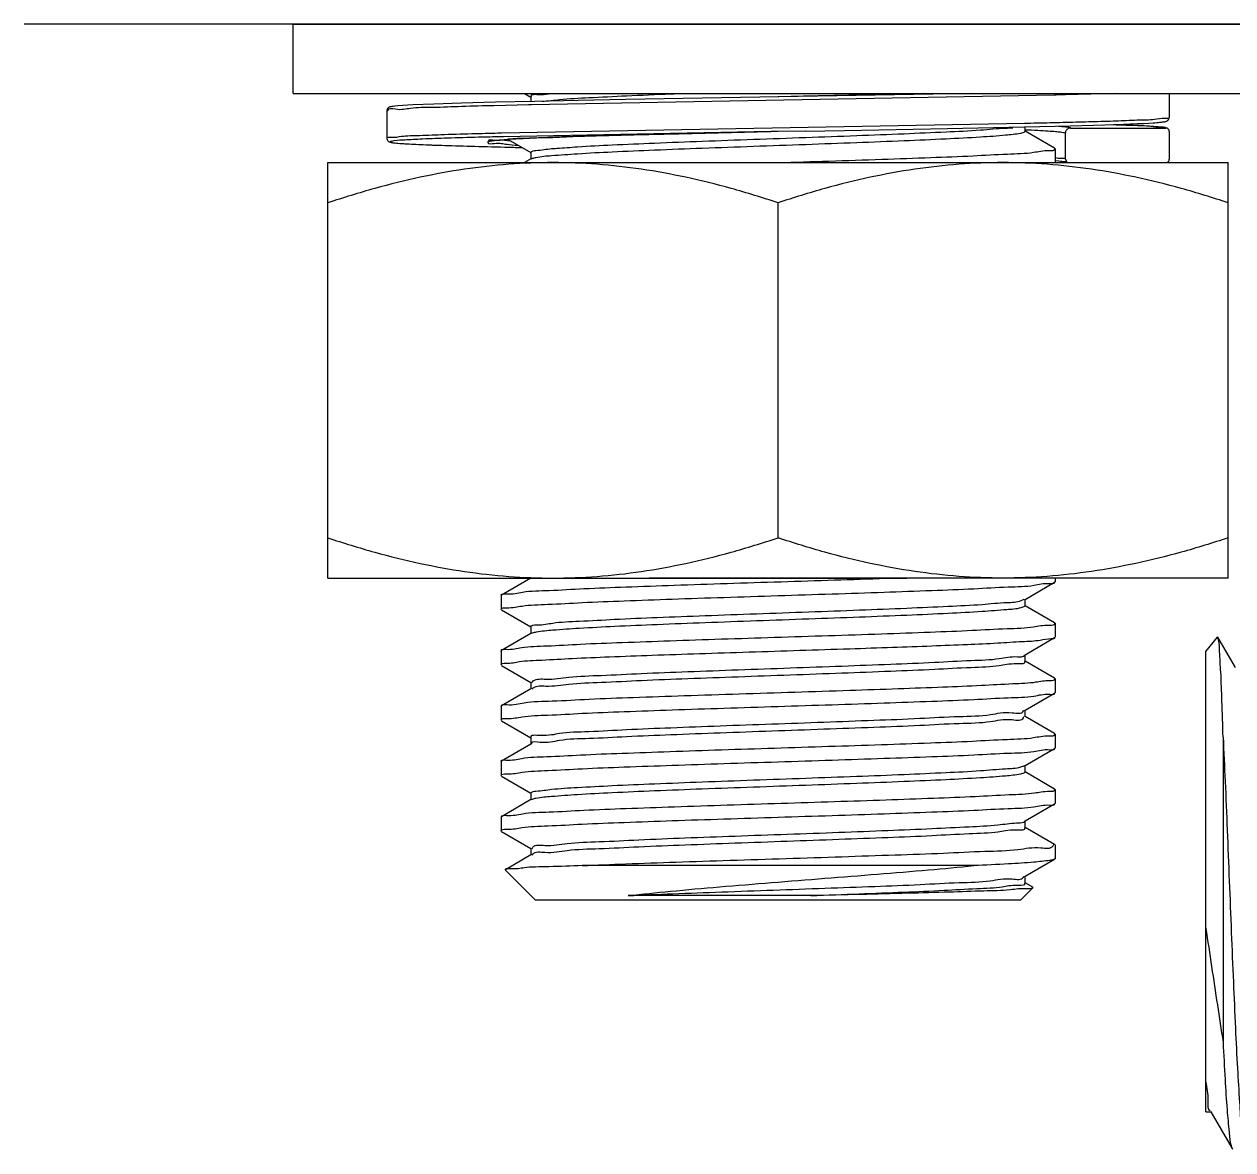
# Model space of a CAD drawing. Extents: x 1680110 to 2699828, y 269661 to 891349.
# Drawn here: x 2397226.9 to 2397357.2, y 713635.1 to 713756.5 of the extents above; entities that cross this region are included whole.
import ezdxf

# ---------------------------------------------------------------- set-up
doc = ezdxf.new("R2010")
doc.units = 0
doc.header["$LTSCALE"] = 1000
doc.header["$MEASUREMENT"] = 0
doc.layers.add('02___PRT_ALL_AXES', color=7, linetype='Continuous')

msp = doc.modelspace()

# ---------------------------------------------------------------- linework, layer by layer
at = {"color": 0, "linetype": 'Continuous'}
for p, q in [((2397869.032920389, 713756.4971736486), (2397226.899849813, 713756.4971736486)), ((2397280.848494762, 713749.03052496), (2397281.532027658, 713748.6351551658)), ((2397338.004973394, 713748.843657118), (2397281.599075064, 713747.7978276324)), ((2397329.071574791, 713749.0302577775), (2397308.259567306, 713748.6585802522)), ((2397323.948207164, 713749.0304501094), (2397310.913698271, 713748.7190976543)), ((2397319.086294395, 713748.9089529898), (2397311.868306619, 713748.74078925)), ((2397323.947302505, 713749.03052496), (2397319.086294395, 713748.9089529898)), ((2397338.049037412, 713748.8447279448), (2397338.004973394, 713748.843657118)), ((2397338.153735021, 713748.8472822129), (2397338.049037412, 713748.8447279448)), ((2397339.164790038, 713748.8725740626), (2397338.153735021, 713748.8472822129)), ((2397344.665185266, 713749.0324906323), (2397339.164790038, 713748.8725740626)), ((2397350.364751485, 713749.03052496), (2397350.364751485, 713746.4172522065)), ((2397281.28687298, 713747.7908168298), (2397277.583792075, 713747.7056217294)), ((2397281.547362066, 713747.7966728865), (2397281.28687298, 713747.7908168298)), ((2397281.544745415, 713748.657142204), (2397281.544745415, 713748.1643709117)), ((2397308.259567267, 713748.6585802813), (2397291.758952401, 713748.3694703025)), ((2397308.259557112, 713748.6590299641), (2397308.178186474, 713748.6571908903)), ((2397311.868306619, 713748.74078925), (2397308.259557112, 713748.6590319728)), ((2397310.913698271, 713748.7190976543), (2397308.259557112, 713748.6590299641)), ((2397265.991621385, 713747.1638085141), (2397265.991621385, 713744.1772576116)), ((2397334.757113414, 713745.7832881494), (2397278.350973838, 713744.7376079399)), ((2397311.118258911, 713744.9740443723), (2397308.178186435, 713744.9238681882)), ((2397311.118258911, 713744.9740443723), (2397315.364985647, 713745.0470297046)), ((2397315.364985647, 713745.0470297046), (2397326.435861656, 713745.246044073)), ((2397326.435861656, 713745.246044073), (2397339.718722706, 713745.5332029536)), ((2397334.809131132, 713745.784422565), (2397334.757113414, 713745.7832881494)), ((2397335.070159793, 713745.790135778), (2397334.809131132, 713745.784422565)), ((2397334.811627417, 713744.9238178693), (2397334.811627417, 713745.416208409)), ((2397337.999492762, 713743.1095165082), (2397334.824345211, 713744.9458050139)), ((2397339.718722706, 713745.5332029536), (2397342.200291695, 713745.6014340005)), ((2397339.724774576, 713745.2972006255), (2397349.991418566, 713745.2972006255)), ((2397342.200291695, 713745.6014340005), (2397344.687945405, 713745.6806667952)), ((2397344.687945405, 713745.6806667952), (2397346.132584677, 713745.734880602)), ((2397346.132584677, 713745.734880602), (2397346.921932194, 713745.7686335493)), ((2397346.921932194, 713745.7686335493), (2397347.589747685, 713745.8006019338)), ((2397347.589747685, 713745.8006019338), (2397348.150852816, 713745.8309523964)), ((2397348.150852816, 713745.8309523964), (2397348.618956327, 713745.859897794)), ((2397350.364751485, 713744.9238139095), (2397350.364589234, 713744.9318610113)), ((2397278.350973838, 713744.7376079399), (2397278.307002819, 713744.7365670148)), ((2397278.360366284, 713744.3581159678), (2397278.316407473, 713744.3570555139)), ((2397278.592214537, 713744.36367862), (2397278.360366284, 713744.3581159678)), ((2397279.001194957, 713744.0714774097), (2397278.399978497, 713743.9734141359)), ((2397307.406130556, 713744.9107021003), (2397278.592214537, 713744.36367862)), ((2397278.647473336, 713744.0478415054), (2397279.225460302, 713744.0845004024)), ((2397279.085902738, 713744.0835994335), (2397279.001194957, 713744.0714774097)), ((2397279.086884343, 713744.0759945393), (2397281.532027658, 713742.6618362267)), ((2397279.225460302, 713744.0845004024), (2397279.910142951, 713744.1227296065)), ((2397279.910142951, 713744.1227296065), (2397280.708898071, 713744.162499177)), ((2397280.708898071, 713744.162499177), (2397282.143815434, 713744.2253079142)), ((2397282.143815434, 713744.2253079142), (2397283.90604226, 713744.2926278992)), ((2397283.90604226, 713744.2926278992), (2397286.043325944, 713744.3650572223)), ((2397286.043325944, 713744.3650572223), (2397288.583574952, 713744.4425849698)), ((2397288.583574952, 713744.4425849698), (2397292.633624373, 713744.554054162)), ((2397292.633624373, 713744.554054162), (2397297.474964024, 713744.6755115867)), ((2397297.474964024, 713744.6755115867), (2397304.566286077, 713744.8415626574)), ((2397304.566286077, 713744.8415626574), (2397307.406210561, 713744.906314438)), ((2397308.178186435, 713744.9238681882), (2397307.406130556, 713744.9107021003)), ((2397308.178186435, 713744.9238681882), (2397307.40620537, 713744.906314322)), ((2397339.164778463, 713741.9373052225), (2397339.164778463, 713744.7370589522)), ((2397350.364751485, 713744.9238139095), (2397350.364751485, 713741.9372629973)), ((2397269.092992103, 713743.5445158398), (2397269.899026196, 713743.5083336493)), ((2397269.899026196, 713743.5083336493), (2397270.842694745, 713743.4706631775)), ((2397270.842694745, 713743.4706631775), (2397272.556460594, 713743.4107531856)), ((2397272.556460594, 713743.4107531856), (2397275.506729078, 713743.3232557012)), ((2397275.506729078, 713743.3232557012), (2397280.606307701, 713743.1972754577)), ((2397281.544745415, 713742.6838232649), (2397281.544745415, 713741.9958602558)), ((2397338.044781161, 713743.0571556925), (2397337.999492762, 713743.1095165082)), ((2397281.595501899, 713741.9958602558), (2397280.848666308, 713741.563876291)), ((2397281.604908644, 713741.9786442115), (2397281.724465633, 713742.0290562664)), ((2397338.044781161, 713741.7838331123), (2397338.453398922, 713741.7506140766)), ((2397339.164778463, 713741.9373052225), (2397339.165017955, 713741.9268443405)), ((2397339.164928169, 713741.9268417617), (2397339.273664936, 713741.673707444)), ((2397339.273664936, 713741.673707444), (2397339.324019381, 713741.6313921143)), ((2397339.324019381, 713741.6313921143), (2397339.538109741, 713741.563876291)), ((2397281.544745413, 713696.7639841896), (2397278.356880069, 713694.9203394966)), ((2397334.811627453, 713694.4653029984), (2397337.999492764, 713696.3089476237)), ((2397337.999492764, 713696.3089476237), (2397338.044781161, 713696.3613084301)), ((2397278.311591706, 713694.8679786904), (2397278.356880069, 713694.9203394966)), ((2397334.407060051, 713694.3287319129), (2397334.734304632, 713694.4761879116)), ((2397334.760870931, 713694.4359443586), (2397334.811627453, 713694.4653029984)), ((2397334.811627453, 713693.7479813884), (2397334.811627453, 713694.4359443586)), ((2397278.356880069, 713693.3222881446), (2397281.532027656, 713691.4859997453)), ((2397337.999492764, 713691.933680027), (2397334.824345211, 713693.769968542)), ((2397281.544745413, 713691.5079867833), (2397281.544745413, 713690.8200237744)), ((2397338.044781161, 713691.8813192111), (2397337.999492764, 713691.933680027)), ((2397281.544745413, 713690.7906652505), (2397278.356880069, 713688.9470205575)), ((2397281.595501899, 713690.8200237744), (2397281.544745413, 713690.7906652505)), ((2397281.597959547, 713690.8153870576), (2397281.713676997, 713690.8609913692)), ((2397334.811627453, 713688.4919840593), (2397337.999492764, 713690.3356286751)), ((2397337.999492764, 713690.3356286751), (2397338.044781161, 713690.3879894812)), ((2397354.299797681, 713688.8301650702), (2397355.556704251, 713690.401275655)), ((2397355.602375868, 713690.390408796), (2397355.556730038, 713690.4013078653)), ((2397357.494504695, 713687.1224168169), (2397355.602375868, 713690.390408796)), ((2397278.311591706, 713688.8946597513), (2397278.356880069, 713688.9470205575)), ((2397334.760870931, 713688.4626254097), (2397334.811627453, 713688.4919840593)), ((2397334.811627453, 713687.7746624392), (2397334.811627453, 713688.4626254097)), ((2397337.999492764, 713685.9603610784), (2397334.824345211, 713687.7966495932)), ((2397354.299797681, 713639.205110125), (2397354.299797681, 713688.82912385)), ((2397278.356880069, 713687.3489691957), (2397281.532027656, 713685.5126807967)), ((2397281.544745413, 713685.5346678349), (2397281.544745413, 713684.8467048258)), ((2397338.044781161, 713685.908000272), (2397337.999492764, 713685.9603610784)), ((2397281.544745413, 713684.8173463016), (2397278.356880069, 713682.9737016086)), ((2397281.595501899, 713684.8467048258), (2397281.544745413, 713684.8173463016)), ((2397334.811627453, 713682.5186651107), (2397337.999492764, 713684.3623097262)), ((2397337.999492764, 713684.3623097262), (2397338.044781161, 713684.4146705421)), ((2397278.311591706, 713682.9213408025), (2397278.356880069, 713682.9737016086)), ((2397334.644182256, 713682.441348413), (2397334.666499958, 713682.5117992957)), ((2397334.760870931, 713682.4893064706), (2397334.811627453, 713682.5186651107)), ((2397334.811627453, 713681.8013435001), (2397334.811627453, 713682.4893064706)), ((2397278.356880069, 713681.3756502566), (2397281.532027656, 713679.5393618478)), ((2397337.999492764, 713679.9870421293), (2397334.824345211, 713681.8233306541)), ((2397338.044781161, 713679.9346813234), (2397337.999492764, 713679.9870421293)), ((2397281.544745413, 713678.8440273625), (2397278.356880069, 713677.0003826597)), ((2397281.544745413, 713679.5613488958), (2397281.544745413, 713678.8733858769)), ((2397281.595501899, 713678.8733858769), (2397281.544745413, 713678.8440273625)), ((2397281.596489178, 713678.8739302771), (2397281.589586036, 713678.9352622656)), ((2397356.166786151, 713679.6144430591), (2397356.166786151, 713646.6984841635)), ((2397334.811627453, 713676.5453461616), (2397337.999492764, 713678.3889907778)), ((2397337.999492764, 713678.3889907778), (2397338.044781161, 713678.4413515935)), ((2397278.311591706, 713676.9480218538), (2397278.356880069, 713677.0003826597)), ((2397334.620483488, 713676.4878011092), (2397334.743643729, 713676.545229791)), ((2397334.760870931, 713676.5159875217), (2397334.811627453, 713676.5453461616)), ((2397334.811627453, 713675.8280245515), (2397334.811627453, 713676.5159875217)), ((2397278.356880069, 713675.4023313175), (2397281.532027656, 713673.5660429087)), ((2397337.999492764, 713674.0137231902), (2397334.824345211, 713675.8500117054)), ((2397281.544745413, 713673.5880299469), (2397281.544745413, 713672.9000669376)), ((2397338.044781161, 713673.9613623843), (2397337.999492764, 713674.0137231902)), ((2397281.544745413, 713672.8707084137), (2397278.356880069, 713671.0270637206)), ((2397281.595501899, 713672.9000669376), (2397281.544745413, 713672.8707084137)), ((2397281.604933321, 713672.8828089773), (2397281.724503302, 713672.9332409955)), ((2397334.811627453, 713670.5720272132), (2397337.999492764, 713672.4156718384)), ((2397337.999492764, 713672.4156718384), (2397338.044781161, 713672.4680326444)), ((2397278.311591706, 713670.9747029047), (2397278.356880069, 713671.0270637206)), ((2397278.356880069, 713669.4290123689), (2397281.532027656, 713667.59272396)), ((2397334.688742582, 713670.445695848), (2397334.778958253, 713670.5532266067)), ((2397334.760870931, 713670.5426685826), (2397334.811627453, 713670.5720272132)), ((2397334.811627453, 713669.8547056124), (2397334.811627453, 713670.5426685826)), ((2397337.999492764, 713668.0404042418), (2397334.824345211, 713669.8766927565)), ((2397338.044781161, 713667.9880433676), (2397337.999492764, 713668.0404042418)), ((2397281.544745413, 713666.8973894648), (2397278.797500482, 713665.3085291919)), ((2397281.544745413, 713667.6147110076), (2397281.544745413, 713666.9267479985)), ((2397281.595501899, 713666.9267479985), (2397281.544745413, 713666.8973894648)), ((2397281.682805166, 713666.8812846474), (2397281.751444275, 713666.9865650025)), ((2397329.306661177, 713665.7484812255), (2397287.06892222, 713665.7484812255)), ((2397334.811627453, 713664.5987082741), (2397337.999492764, 713666.4423528896)), ((2397338.044781161, 713666.4947137728), (2397337.999492764, 713666.4423528896)), ((2397278.797500482, 713665.3085291919), (2397278.785228561, 713665.2748383272)), ((2397282.045083226, 713662.014941959), (2397278.785228561, 713665.2748383272)), ((2397334.760870931, 713664.569349634), (2397334.811627453, 713664.5987082741)), ((2397334.811627453, 713663.8813866635), (2397334.811627453, 713664.569349634)), ((2397334.311289641, 713662.014941959), (2397335.677693442, 713663.3813632305)), ((2397335.664589547, 713663.4173627088), (2397334.824345022, 713663.9033728032)), ((2397334.311456818, 713662.014774815), (2397282.044916048, 713662.014774815)), ((2397311.731889488, 713662.5152861576), (2397292.026744875, 713662.5152861576)), ((2397354.299797681, 713639.2053401938), (2397354.793552521, 713639.2053401938)), ((2397354.793552521, 713639.2826718597), (2397354.838338496, 713639.2053401938)), ((2397354.838338496, 713639.2053401938), (2397357.139764272, 713635.2301454085)), ((2397357.139764272, 713635.2301454085), (2397357.216334497, 713635.1638900468))]:
    msp.add_line(p, q, dxfattribs=at)
for points in [[(2397281.932848561, 713748.1733992123), (2397277.711259903, 713748.075194109), (2397274.066088046, 713747.9769817332), (2397271.059954397, 713747.878529005), (2397268.803246073, 713747.7823167904), (2397267.737838933, 713747.721188656), (2397267.201763277, 713747.6813712488), (2397266.882166368, 713747.6515230571), (2397266.67393132, 713747.6272736969), (2397266.529927965, 713747.6062822968), (2397266.424647024, 713747.5867829921), (2397266.341434696, 713747.56663156), (2397266.266104165, 713747.5415504894), (2397266.18122106, 713747.4989310445), (2397266.071686521, 713747.3994908875), (2397265.992366296, 713747.1870676833), (2397265.991664429, 713747.1637058093)], [(2397291.758952401, 713748.3694703025), (2397286.649025225, 713748.2715594631), (2397281.932848561, 713748.1733992123)], [(2397348.618956327, 713745.859897794), (2397348.821924814, 713745.8739149377), (2397349.005963329, 713745.8876668203), (2397349.172234545, 713745.9011800026), (2397349.321845129, 713745.9144859402), (2397349.455866843, 713745.9276248601), (2397349.575358608, 713745.9406514361), (2397349.681402565, 713745.9536463527), (2397349.775220708, 713745.9667456546), (2397349.858183912, 713745.9801749464), (2397349.931645803, 713745.9942777285), (2397349.99799168, 713746.00985357), (2397350.061577437, 713746.0289352955), (2397350.130830715, 713746.0574456132), (2397350.221612282, 713746.1158467145), (2397350.334318209, 713746.2670579616), (2397350.364581992, 713746.4061689053)], [(2397349.740699779, 713745.379353587), (2397349.183377362, 713745.4389364), (2397348.216860642, 713745.5062666035), (2397346.476884169, 713745.5919105948), (2397344.360609282, 713745.6694938086)], [(2397265.991623999, 713744.177505913), (2397265.995687312, 713744.1214125652), (2397266.09188974, 713743.9171231154), (2397266.195583683, 713743.8334374751), (2397266.271625263, 713743.7973623641), (2397266.337327891, 713743.7756063777), (2397266.40374444, 713743.7588409532), (2397266.476431855, 713743.7440888642), (2397266.558735191, 713743.7301741645), (2397266.653499505, 713743.7164948622), (2397266.763156614, 713743.7027384883), (2397266.89007889, 713743.6887138498), (2397267.036630461, 713743.6742978834), (2397267.204610382, 713743.6594586584), (2397267.395465315, 713743.6442021728), (2397267.610480942, 713743.6285440058), (2397267.850899562, 713743.6124982571), (2397268.118089141, 713743.596067864), (2397268.413354739, 713743.5792566598), (2397269.092992103, 713743.5445158398)], [(2397277.010047435, 713743.8722341817), (2397277.012559852, 713743.8728302822), (2397277.041238464, 713743.8806613407), (2397277.091079202, 713743.8917017111), (2397277.160096983, 713743.9044687056), (2397277.24727384, 713743.9182656247), (2397277.352373008, 713743.9327681668), (2397277.475854426, 713743.9478441898), (2397277.618342948, 713743.9634160327), (2397277.780649296, 713743.9794438265), (2397277.963695645, 713743.9959079754), (2397278.168494956, 713744.0128000369), (2397278.396096663, 713744.0301147099), (2397278.647473336, 713744.0478415054)], [(2397338.453398922, 713741.7506140766), (2397338.625860924, 713741.7346608627), (2397338.779964452, 713741.719005699), (2397338.916180464, 713741.7036730398), (2397339.034822449, 713741.6887139864), (2397339.13602899, 713741.6742230051), (2397339.219486447, 713741.6604125842), (2397339.284057318, 713741.6477867819)]]:
    msp.add_lwpolyline(points, dxfattribs=at)
for points, start_tangent, end_tangent in [([(2397281.60634463, 713748.701007317), (2397281.596549433, 713748.7164469205), (2397282.540537107, 713748.917928016), (2397283.712435683, 713749.0021077567)], (-0.5800612279568836, 0.8145728769245587), (0.993595705984829, 0.1129936858789433)), ([(2397282.736769072, 713748.1790963348), (2397284.631750559, 713748.3727442368), (2397287.776612789, 713748.5742253033), (2397291.834398481, 713748.7757063892), (2397296.623531059, 713748.9771874459), (2397298.028183518, 713749.0314825259)], (0.9989716770155441, 0.04533859857507379), (0.9992622516856856, 0.0384051084629831)), ([(2397277.583792075, 713747.7056217294), (2397274.075059262, 713747.6125694832), (2397270.950409999, 713747.512998401), (2397268.547703905, 713747.4132852566), (2397266.918973627, 713747.3135859044), (2397266.095681191, 713747.2138990883), (2397266.090569451, 713747.1623653953)], (-0.9997525743572683, -0.0222438770454921), (-0.0145831764450367, -0.9998936598282704)), ([(2397281.577040237, 713747.7973359174), (2397281.547362066, 713747.7966728865)], (-0.9997508745124077, -0.022320145870406), (-0.9997501930032254, -0.02235065077383031)), ([(2397281.599075064, 713747.7978276324), (2397281.577040237, 713747.7973359174)], (-0.9997513720029144, -0.0222978514276722), (-0.9997508749759925, -0.0223201251057809)), ([(2397350.364751485, 713746.4172522065), (2397349.964974495, 713746.3190146715), (2397348.774501887, 713746.2208567674), (2397346.908392921, 713746.1266190719), (2397344.621113972, 713746.0408313097), (2397342.021504623, 713745.9610842962), (2397339.274322115, 713745.8881879251), (2397336.442481846, 713745.8207388881), (2397335.070159793, 713745.790135778)], (-0.0008115396291114001, -0.999999670701661), (-0.9997591167272405, -0.02194785913860429)), ([(2397281.724465633, 713742.0290562664), (2397282.073060687, 713742.1268308682), (2397283.767465703, 713742.3283119246), (2397286.554194272, 713742.5297930201), (2397290.308546674, 713742.7312741156), (2397294.862524323, 713742.9327551725), (2397300.012347183, 713743.1342362582), (2397305.527572558, 713743.3357173151), (2397311.161406768, 713743.5371984106), (2397316.661748764, 713743.738679467), (2397321.782470883, 713743.9401605625), (2397326.294432617, 713744.1416416194), (2397329.995733994, 713744.3431227051), (2397332.720750376, 713744.544603762), (2397334.347543544, 713744.7460848575), (2397334.796193816, 713744.9358073643)], (0.9438481050354369, 0.330379712786689), (0.6134811359201872, 0.7897093743080912)), ([(2397284.341360946, 713743.1073714071), (2397286.554194272, 713743.2764578853), (2397290.308546674, 713743.4779389806), (2397294.862524323, 713743.6794200374), (2397300.012347183, 713743.8809011327), (2397305.527572558, 713744.0823821898), (2397311.161406768, 713744.2838632751), (2397316.661748764, 713744.4853443322), (2397321.782470883, 713744.6868254275), (2397326.294432617, 713744.8883064846), (2397329.995733994, 713745.0897875798), (2397332.720750376, 713745.2912686365), (2397333.504979465, 713745.3276977763)], (0.9978680168124294, 0.06526424000039531), (0.9951471629535567, 0.09839778486067471)), ([(2397334.784964986, 713745.1207691345), (2397334.811658517, 713745.1195687922)], (0.9989933199092317, -0.0448591883200268), (0.9989876712191398, -0.04498480579217889)), ([(2397334.811658517, 713745.1195687922), (2397334.821097966, 713745.1191435349)], (0.9989876036119917, -0.0449863071341747), (0.9989856494941343, -0.0450296802651632)), ([(2397334.821097966, 713745.1191435349), (2397336.192676119, 713745.0518998201), (2397337.313080502, 713744.9847994803), (2397338.105756501, 713744.9240076325), (2397338.630670232, 713744.8696351908), (2397338.950235398, 713744.8210114075), (2397339.115773129, 713744.7771644809), (2397339.164778463, 713744.7370589522)], (0.9989856835832784, -0.04502892398947689), (5.17401460221e-05, -0.9999999986614787)), ([(2397338.428532182, 713745.5021781307), (2397338.645228291, 713745.4842700425), (2397339.180338436, 713745.429859374), (2397339.506096893, 713745.3812025117), (2397339.674827326, 713745.3373288221), (2397339.724774576, 713745.2972006255)], (0.9968509348215684, -0.07929825814836869), (0.0001080556800779, -0.9999999941619852)), ([(2397339.724774576, 713745.2972006255), (2397339.551465036, 713745.2697006555), (2397339.395607333, 713745.1902166912), (2397339.272007378, 713745.0666869681), (2397339.192302807, 713744.9105108017), (2397339.164778463, 713744.7370589522)], (-0.9999999999998466, 5.539428008000001e-07), (4.26109847e-08, -0.9999999999999992)), ([(2397344.374962308, 713745.6690138958), (2397346.457154593, 713745.5924659283), (2397348.368001779, 713745.4965363592), (2397349.583334445, 713745.3968985677), (2397349.991418566, 713745.2972006255)], (0.9991344191174147, -0.04159822754524999), (0.001629911645822301, -0.9999986716931313)), ([(2397350.364662744, 713744.9318626241), (2397350.336701415, 713745.0657997814), (2397350.255864826, 713745.1873727946), (2397350.13411772, 713745.2688464026), (2397349.991418566, 713745.2972006255)], (-0.0220153928894961, 0.9997576318668046), (-0.9999999999285553, 1.19536499812e-05)), ([(2397278.307002819, 713744.7365670148), (2397275.591657055, 713744.66789885), (2397272.206436498, 713744.5691987576), (2397269.522566805, 713744.4710545202), (2397267.567789331, 713744.3727760536), (2397266.383826149, 713744.2745588678), (2397265.991800809, 713744.1774738764)], (-0.9997194550001276, -0.0236856769852183), (-0.185176442145768, -0.9827052891249926)), ([(2397278.316407473, 713744.3570555139), (2397275.880064686, 713744.2945129646), (2397272.524762768, 713744.1958117809), (2397269.864651687, 713744.0976677944), (2397267.927172686, 713743.9993893083), (2397266.75368786, 713743.9011721129), (2397266.364990256, 713743.8029360652), (2397266.768771237, 713743.7046969554), (2397267.957047792, 713743.6064799533), (2397269.908540089, 713743.5082108651), (2397272.583350535, 713743.4100218618), (2397275.920998497, 713743.3121307737), (2397279.642185205, 713743.2194369605), (2397280.604837819, 713743.1973891726)], (-0.9997086126570287, -0.02413896806740539), (0.9997437274279387, -0.0226380093756392)), ([(2397278.399978497, 713743.9734141359), (2397277.615182052, 713743.9649561096), (2397276.91001148, 713743.8584252868), (2397276.901482067, 713743.7519153738), (2397277.589758973, 713743.6453867529), (2397278.959598441, 713743.5388563455), (2397280.120811905, 713743.4501696548)], (-0.9915477969798467, -0.129741921923536), (0.9995795273379932, -0.028996008807325)), ([(2397278.099481991, 713744.0313511158), (2397279.307436304, 713743.9122853645), (2397279.375457284, 713743.9022828087)], (0.997933242070448, 0.06425919677964109), (0.9902719568017037, -0.1391454331702084)), ([(2397307.40620537, 713744.9063140608), (2397306.967766412, 713744.8963407504), (2397303.761088285, 713744.8231041229), (2397300.493064211, 713744.7473380587), (2397297.153433184, 713744.6677312236), (2397293.720175569, 713744.5822205918), (2397290.278855356, 713744.490752802), (2397286.844836856, 713744.3904373667), (2397283.680179198, 713744.284604721), (2397281.036767727, 713744.1779788912), (2397279.085902738, 713744.0835994335)], (-0.9997414803773242, -0.022737027355314), (-0.9909336357602647, -0.1343522590764417)), ([(2397281.550243928, 713742.6808077048), (2397282.073060687, 713742.8734957329), (2397283.767465703, 713743.07497679), (2397284.341360946, 713743.1073714071)], (0.4808600494749383, 0.8767973613207102), (0.9978680169396954, 0.06526423805454179)), ([(2397308.177993234, 713741.5638374558), (2397313.660141693, 713741.739316954), (2397319.37805541, 713741.9292619652), (2397324.6574328, 713742.1194767766), (2397329.200037622, 713742.3061333273), (2397332.911778756, 713742.4914773856), (2397335.73318162, 713742.6806634895), (2397337.470962898, 713742.8704992577), (2397338.044542116, 713743.0475638106)], (0.999492094063779, 0.03186775649464511), (0.05050201297170231, 0.9987239592028452)), ([(2397338.044542116, 713743.0475638106), (2397338.044781161, 713743.0571556925)], (0.05050349810841461, 0.9987238841035161), (0, 1)), ([(2397338.042327172, 713742.1094986461), (2397338.819618962, 713742.04382716), (2397339.164778463, 713741.9373052225)], (0.9862439491961561, -0.1652963177870879), (0.0007364470852012999, -0.9999997288228086)), ([(2397349.991418566, 713741.563876291), (2397350.133372176, 713741.5919226219), (2397350.254927125, 713741.6727654475), (2397350.33639416, 713741.7945299526), (2397350.364751485, 713741.9372629973)], (0.9999999999580308, 9.161798579799997e-06), (-4.484796508000001e-07, 0.9999999999998994)), ([(2397278.311831051, 713693.3842422913), (2397278.885469962, 713693.5613151693), (2397280.585050861, 713693.7479813884), (2397283.345020489, 713693.9346476069), (2397287.059314772, 713694.1213138255), (2397291.585195421, 713694.3079800347), (2397296.748735446, 713694.4946462626), (2397302.351502839, 713694.6813124719), (2397308.178186433, 713694.8679786904), (2397314.004869994, 713695.0546449092), (2397319.607637421, 713695.241311128), (2397324.771177408, 713695.4279773368), (2397329.297058097, 713695.6146435556), (2397333.011352377, 713695.8013097739), (2397335.771322007, 713695.9879759925), (2397337.470902905, 713696.1746422115), (2397338.030282756, 713696.2938720838)], (0.0505621286119027, 0.9987209175491588), (0.4397435101850518, 0.8981234020167437)), ([(2397281.544745413, 713691.5079867833), (2397282.140697321, 713691.7094779231), (2397283.901766932, 713691.9109590093), (2397286.74915037, 713692.1124400657), (2397290.555433874, 713692.3139211612), (2397295.150294972, 713692.5154022181), (2397300.328124221, 713692.7168833136), (2397305.857225657, 713692.9183643705), (2397311.490184738, 713693.119845466), (2397316.974939544, 713693.3213265131), (2397322.066059911, 713693.5228076086), (2397326.535729912, 713693.724288665), (2397330.183942074, 713693.9257697605), (2397332.847447379, 713694.127250856), (2397334.407060051, 713694.3287319129)], (-0.0006023019805748999, 0.9999998186161457), (0.9414012118595783, 0.3372888351388431)), ([(2397278.311591706, 713693.3746489508), (2397278.311831051, 713693.3842422913)], (0, 1), (0.05056338786033852, 0.9987208537965376)), ([(2397281.713676997, 713690.8609913692), (2397282.140697321, 713690.9628130489), (2397283.901766932, 713691.1642941441), (2397286.74915037, 713691.3657752012), (2397290.555433874, 713691.5672562965), (2397295.150294972, 713691.7687373532), (2397300.328124221, 713691.9702184484), (2397305.857225657, 713692.1716994958), (2397311.490184738, 713692.373180591), (2397316.974939544, 713692.5746616479), (2397322.066059911, 713692.7761427434), (2397326.535729912, 713692.9776238003), (2397330.183942074, 713693.1791048956), (2397332.847447379, 713693.3805859813), (2397334.407060051, 713693.5820670382), (2397334.784195621, 713693.770990653)], (0.9529487617594237, 0.3031314194556236), (0.6426435541858143, 0.7661652969584465)), ([(2397278.326512124, 713688.9623162451), (2397278.87435455, 713689.079503576), (2397280.541916553, 713689.2643878397), (2397283.249477142, 713689.4491604741), (2397286.898803067, 713689.6340712879), (2397291.367713111, 713689.8196403903), (2397296.524519007, 713690.0069188385), (2397302.073535561, 713690.1922932907), (2397307.811724287, 713690.3763243353), (2397313.628672794, 713690.562461578), (2397319.338123285, 713690.7520547144), (2397324.601014613, 713690.9414885978), (2397329.127460453, 713691.1270500896), (2397332.872028186, 713691.3133875164), (2397335.717857626, 713691.5035645158), (2397337.467902766, 713691.6941641264), (2397338.044543794, 713691.8717369004)], (0.4498404885972678, 0.8931089154288918), (0.05019650435190679, 0.9987393608699163)), ([(2397338.044543794, 713691.8717369004), (2397338.044781161, 713691.8813192111)], (0.05019771435116738, 0.9987393000547834), (0, 1)), ([(2397315.908484535, 713689.1435564167), (2397320.504550076, 713689.2991105604), (2397324.771341788, 713689.4546646655), (2397328.594880904, 713689.6102188097), (2397331.873029343, 713689.7657729634), (2397334.518217988, 713689.9213270785), (2397336.459786028, 713690.0768812222), (2397337.645868322, 713690.2324353277), (2397338.021202676, 713690.31797476)], (0.9994574606936585, 0.0329360632708905), (0.630907530791665, 0.7758580331416081)), ([(2397356.166786151, 713679.6144430591), (2397356.043722499, 713683.4886965228), (2397355.920092772, 713686.6026066842), (2397355.796605994, 713688.8302716226), (2397355.673179445, 713690.1044702583), (2397355.567715238, 713690.367921673)], (-0.02915871455896071, 0.9995747942826836), (-0.5442686960537914, 0.8389109526617862)), ([(2397278.311875402, 713687.4111348363), (2397278.811715378, 713687.5755526484), (2397280.295337089, 713687.7497752849), (2397282.712769505, 713687.9239979119), (2397285.983051645, 713688.0982205581), (2397289.996660092, 713688.2724432335), (2397294.619177057, 713688.44666586), (2397299.695792113, 713688.620888497), (2397305.056486868, 713688.7951111335), (2397310.521728897, 713688.9693337705), (2397315.908484535, 713689.1435564167)], (0.05871979628414212, 0.9982745040941139), (0.9994574606846885, 0.0329360635430881)), ([(2397315.071655215, 713687.2768942395), (2397320.328857183, 713687.478375335), (2397325.042344624, 713687.6798563821), (2397329.001199797, 713687.8813374774), (2397332.028273103, 713688.0828185438), (2397333.988109902, 713688.2842996297), (2397334.788840511, 713688.4398556473)], (0.9993178857940188, 0.03692916370800299), (0.6313357446276342, 0.77550962441189)), ([(2397315.071655215, 713686.5302293648), (2397320.328857183, 713686.7317104603), (2397325.042344624, 713686.9331915171), (2397329.001199797, 713687.1346726127), (2397332.028273103, 713687.336153669), (2397333.988109902, 713687.5376347646), (2397334.79301209, 713687.7391158214), (2397334.784218245, 713687.7516725969)], (0.9993178858515603, 0.036929162150909), (-0.6426368825902945, 0.7661708929048585)), ([(2397278.311591706, 713687.4013300117), (2397278.311875402, 713687.4111348363)], (0, 1), (0.05871974897708318, 0.9982745068767751)), ([(2397281.630449324, 713685.4862606255), (2397281.79481001, 713685.6650456402), (2397283.151013473, 713685.8665267357), (2397285.627125314, 713686.0680077926), (2397289.112345201, 713686.2694888783), (2397293.45071762, 713686.4709699352), (2397298.448110339, 713686.6724510307), (2397303.880901564, 713686.8739320969), (2397309.505986393, 713687.0754131828), (2397315.071655215, 713687.2768942395)], (0.4917944897825603, 0.870711306817312), (0.9993178858108104, 0.03692916325361761)), ([(2397281.665687016, 713684.7907842232), (2397281.79481001, 713684.9183807755), (2397283.151013473, 713685.1198618708), (2397285.627125314, 713685.3213429179), (2397289.112345201, 713685.5228240134), (2397293.45071762, 713685.72430507), (2397298.448110339, 713685.9257861653), (2397303.880901564, 713686.1272672224), (2397309.505986393, 713686.3287483177), (2397315.071655215, 713686.5302293648)], (0.623148135727602, 0.7821038300246421), (0.999317885838054, 0.03692916251639329)), ([(2397315.908484535, 713684.6635671975), (2397321.146268622, 713684.841670145), (2397325.963323557, 713685.021083219), (2397330.109349992, 713685.198642887), (2397333.492789267, 713685.3762158828), (2397335.993436026, 713685.5535992316), (2397337.527421516, 713685.7307923248), (2397338.044508663, 713685.8982413237)], (0.9994574606707213, 0.0329360639669324), (0.05664395664539631, 0.9983944421798203)), ([(2397338.044508663, 713685.8982413237), (2397338.044781161, 713685.908000272)], (0.0566442553028258, 0.9983944252354319), (0, 1)), ([(2397278.311831051, 713681.4376044031), (2397278.885469962, 713681.6146772814), (2397280.585050861, 713681.8013435001), (2397283.345020489, 713681.988009719), (2397287.059314772, 713682.1746759277), (2397291.585195421, 713682.3613421465), (2397296.748735446, 713682.5480083653), (2397302.351502839, 713682.7346745839), (2397308.178186433, 713682.9213408025), (2397314.004869994, 713683.1080070117), (2397319.607637421, 713683.29467323), (2397324.771177408, 713683.4813394488), (2397329.297058097, 713683.6680056674), (2397333.011352377, 713683.8546718862), (2397335.771322007, 713684.041338105), (2397337.470902905, 713684.2280043138), (2397338.030282756, 713684.3472341958)], (0.0505621286119027, 0.9987209175491588), (0.4397435101850518, 0.8981234020167437)), ([(2397278.324579381, 713682.987906043), (2397278.928986453, 713683.1149787377), (2397280.800499704, 713683.3122046606), (2397283.834031659, 713683.5087686346), (2397287.799814427, 713683.700781414), (2397292.57054142, 713683.891915825), (2397298.074564957, 713684.0865887937), (2397304.004643756, 713684.2813863421), (2397310.003477399, 713684.4728075804), (2397315.908484535, 713684.6635671975)], (0.4025524950457782, 0.9153969022956211), (0.9994574606756446, 0.0329360638175302)), ([(2397281.60627127, 713679.6051873809), (2397281.596479136, 713679.6206133671), (2397282.540231569, 713679.8220944239), (2397284.631223411, 713680.0235755094), (2397287.775887662, 713680.2250565665), (2397291.833507781, 713680.4265376618), (2397296.622514661, 713680.6280187571), (2397301.92861123, 713680.829499814), (2397307.514361906, 713681.0309809092), (2397313.129817184, 713681.2324619663), (2397318.523698431, 713681.4339430516), (2397323.454641787, 713681.6354241087), (2397327.701998969, 713681.836905204), (2397331.075710469, 713682.0383862609), (2397333.424810507, 713682.2398673561), (2397334.644182256, 713682.441348413)], (-0.5802863704978971, 0.8144125049472027), (0.3750237424578819, 0.9270152062360598)), ([(2397278.311591706, 713681.428011063), (2397278.311831051, 713681.4376044031)], (0, 1), (0.05056338786033852, 0.9987208537965376)), ([(2397281.589586036, 713678.9352622656), (2397282.540231569, 713679.075429549), (2397284.631223411, 713679.2769106443), (2397287.775887662, 713679.4783917011), (2397291.833507781, 713679.6798727966), (2397296.622514661, 713679.8813538922), (2397301.92861123, 713680.082834949), (2397307.514361906, 713680.2843160348), (2397313.129817184, 713680.4857970916), (2397318.523698431, 713680.6872781871), (2397323.454641787, 713680.8887592435), (2397327.701998969, 713681.090240339), (2397331.075710469, 713681.2917213959), (2397333.424810507, 713681.4932024817), (2397334.644182256, 713681.6946835385), (2397334.676340851, 713681.8187290637)], (0.3949863934027273, 0.9186869700973809), (0.1274611589291374, 0.991843562747897)), ([(2397278.326513918, 713677.0156792842), (2397278.874294706, 713677.1328558272), (2397280.542740314, 713677.3178190945), (2397283.246585867, 713677.5023554813), (2397286.892160176, 713677.6871320081), (2397291.35919154, 713677.8726742612), (2397296.517686797, 713678.0600447415), (2397302.072059216, 713678.2456073829), (2397307.805652332, 713678.4294931302), (2397313.621649401, 713678.6155963277), (2397319.333982619, 713678.8052747357), (2397324.602640587, 713678.9949126856), (2397329.13435452, 713679.180720161), (2397332.876387961, 713679.3669964036), (2397335.719873437, 713679.5570924582), (2397337.468407848, 713679.7476084388), (2397338.044543534, 713679.9250974671)], (0.4498830068130515, 0.8930874986141324), (0.0502458052360221, 0.9987368817942911)), ([(2397338.044543534, 713679.9250974671), (2397338.044781161, 713679.9346813234)], (0.0502454600087604, 0.9987368991623912), (0, 1)), ([(2397356.166786151, 713679.6144430591), (2397356.387698518, 713674.8286366302), (2397356.608643782, 713669.5848780263), (2397356.82958355, 713664.0895406774), (2397357.050630213, 713658.5552672648), (2397357.271694645, 713653.2014090528), (2397357.492755895, 713648.2385885029), (2397357.713801417, 713643.8617696753), (2397357.934854161, 713640.2422147265), (2397358.155922779, 713637.5219487888), (2397358.376990833, 713635.8080228597), (2397358.598042439, 713635.1676995701), (2397358.611120059, 713635.1730805777)], (0.0491105602313438, -0.9987933484328797), (0.8662490176650426, 0.4996124892297518)), ([(2397278.311831051, 713675.4642854545), (2397278.885469962, 713675.6413583329), (2397280.585050861, 713675.8280245515), (2397283.345020489, 713676.0146907701), (2397287.059314772, 713676.2013569886), (2397291.585195421, 713676.3880232074), (2397296.748735446, 713676.5746894164), (2397302.351502839, 713676.761355635), (2397308.178186433, 713676.9480218538), (2397314.004869994, 713677.1346880726), (2397319.607637421, 713677.3213542907), (2397324.771177408, 713677.5080205097), (2397329.297058097, 713677.6946867185), (2397333.011352377, 713677.8813529373), (2397335.771322007, 713678.0680191561), (2397337.470902905, 713678.2546853747), (2397338.030282756, 713678.3739152469)], (0.0505621286119027, 0.9987209175491588), (0.4397435101850518, 0.8981234020167437)), ([(2397281.550273497, 713673.5849915068), (2397282.072837134, 713673.7776621408), (2397283.767014567, 713673.9791432361), (2397286.553535712, 713674.1806242929), (2397290.307710185, 713674.3821053787), (2397294.861547347, 713674.5835864353), (2397300.011273439, 713674.7850675306), (2397305.526450061, 713674.9865486261), (2397311.160285799, 713675.188029683), (2397316.660679427, 713675.3895107785), (2397321.781501075, 713675.5909918351), (2397326.293605682, 713675.7924729211), (2397329.995086971, 713675.9939539873), (2397332.720312232, 713676.1954350828), (2397334.347333841, 713676.3969161299), (2397334.620483488, 713676.4878011092)], (0.4816754972992782, 0.8763496535638576), (0.9302037999809425, 0.3670434449775868)), ([(2397278.311591706, 713675.4546921141), (2397278.311831051, 713675.4642854545)], (0, 1), (0.05056338786033852, 0.9987208537965376)), ([(2397281.724503302, 713672.9332409955), (2397282.072837134, 713673.0309972756), (2397283.767014567, 713673.2324783711), (2397286.553535712, 713673.4339594182), (2397290.307710185, 713673.6354405137), (2397294.861547347, 713673.8369215706), (2397300.011273439, 713674.0384026661), (2397305.526450061, 713674.2398837614), (2397311.160285799, 713674.441364818), (2397316.660679427, 713674.642845904), (2397321.781501075, 713674.8443269606), (2397326.293605682, 713675.0458080559), (2397329.995086971, 713675.247289113), (2397332.720312232, 713675.4487702083), (2397334.347333841, 713675.6502512649), (2397334.796230814, 713675.8399786975)], (0.9438103747295812, 0.3304874832014181), (0.6132695086395299, 0.7898737302715098)), ([(2397278.325923082, 713671.042050068), (2397278.889301584, 713671.1619932614), (2397280.642146832, 713671.3527562006), (2397283.493108101, 713671.543130323), (2397287.243542082, 713671.7296251485), (2397291.759018518, 713671.9146730013), (2397297.006668698, 713672.1035699116), (2397302.708803331, 713672.2929487338), (2397308.52804462, 713672.4791692297), (2397314.276780212, 713672.6635318666), (2397319.815582765, 713672.8485408265), (2397324.967564343, 713673.0355695921), (2397329.440793997, 713673.2211900956), (2397333.098885283, 713673.4063988335), (2397335.816188985, 713673.5917797764), (2397337.481993529, 713673.7765144447), (2397338.044535733, 713673.9517351824)], (0.4357295650819362, 0.9000776333814251), (0.05167568765221061, 0.9986639190967456)), ([(2397338.044535733, 713673.9517351824), (2397338.044781161, 713673.9613623843)], (0.05167644100269799, 0.9986638801144732), (0, 1)), ([(2397278.311831051, 713669.4909665056), (2397278.885469962, 713669.6680393938), (2397280.585050861, 713669.8547056124), (2397283.345020489, 713670.0413718212), (2397287.059314772, 713670.2280380402), (2397291.585195421, 713670.4147042583), (2397296.748735446, 713670.6013704771), (2397302.351502839, 713670.7880366959), (2397308.178186433, 713670.9747029047), (2397314.004869994, 713671.1613691335), (2397319.607637421, 713671.3480353423), (2397324.771177408, 713671.5347015611), (2397329.297058097, 713671.7213677794), (2397333.011352377, 713671.908033998), (2397335.771322007, 713672.094700207), (2397337.470902905, 713672.2813664258), (2397338.030282756, 713672.4005963078)], (0.0505621286119027, 0.9987209175491588), (0.4397435101850518, 0.8981234020167437)), ([(2397278.311591706, 713669.4813731748), (2397278.311831051, 713669.4909665056)], (0, 1), (0.05056338786033852, 0.9987208537965376)), ([(2397281.658211481, 713667.5729802365), (2397281.751444275, 713667.7332298672), (2397283.039332084, 713667.9347109625), (2397285.452125733, 713668.1361920096), (2397288.881858304, 713668.3376731051), (2397293.175057089, 713668.5391541619), (2397298.139611376, 713668.7406352574), (2397303.553368805, 713668.9421163141), (2397309.174076163, 713669.1435974094), (2397314.750219724, 713669.3450784662), (2397320.032279955, 713669.546559552), (2397324.783896771, 713669.7480406475), (2397328.792446299, 713669.9495217043), (2397331.878555185, 713670.1510027999), (2397333.90412709, 713670.3524838567), (2397334.688742582, 713670.445695848)], (0.3451772714694318, 0.9385375065818724), (0.9490202438609172, 0.3152151277178263)), ([(2397281.751444275, 713666.9865650025), (2397283.039332084, 713667.188046088), (2397285.452125733, 713667.3895271451), (2397288.881858304, 713667.5910082404), (2397293.175057089, 713667.792489297), (2397298.139611376, 713667.9939703925), (2397303.553368805, 713668.1954514494), (2397309.174076163, 713668.3969325349), (2397314.750219724, 713668.598413592), (2397320.032279955, 713668.7998946873), (2397324.783896771, 713669.0013757825), (2397328.792446299, 713669.2028568392), (2397331.878555185, 713669.4043379347), (2397333.90412709, 713669.6058189818), (2397334.778522424, 713669.807300077), (2397334.769233651, 713669.8204600518)], (0.6216337492941458, 0.7833080375806846), (-0.6283861841617094, 0.7779015384704456)), ([(2397287.06892222, 713665.7484812255), (2397291.776892141, 713665.94203498), (2397297.16242859, 713666.1355910429), (2397303.003076536, 713666.3291492022), (2397309.057566465, 713666.5227092635), (2397315.075782107, 713666.7162711213), (2397320.809094665, 713666.9098345053), (2397326.020636505, 713667.10339927), (2397330.495089344, 713667.2969651942), (2397334.047582581, 713667.490532161), (2397336.531333768, 713667.6840999492), (2397337.843715324, 713667.8776683358), (2397337.91963994, 713668.0280582937)], (0.9989892434823596, 0.04494987660208748), (0.3045667652042271, 0.9524909897385031)), ([(2397287.06892222, 713665.7484812255), (2397283.451990127, 713665.630178602), (2397280.805578032, 713665.5116126298), (2397279.235144469, 713665.3933210459), (2397278.771769256, 713665.2905840648)], (-0.9995764855305391, -0.0291006799648406), (0.5720337298789442, -0.8202300969123135)), ([(2397292.026744875, 713662.5152861576), (2397296.589796815, 713662.9872092605), (2397301.856084799, 713663.4606090833), (2397307.489088868, 713663.9255850401), (2397313.212243943, 713664.3802811662), (2397318.916386695, 713664.8354878312), (2397324.396093524, 713665.2945256757), (2397329.306661177, 713665.7484812255)], (0.9936175545665749, 0.1128013974077431), (0.9951268226412241, 0.09860328016847)), ([(2397337.997007264, 713666.4470618491), (2397337.473650818, 713666.3084963777), (2397335.776649535, 713666.1218246345), (2397333.018992514, 713665.93515293), (2397329.306661177, 713665.7484812255)], (-0.8843677732934768, -0.4667907899262128), (-0.9989874058572661, -0.04499069835610599)), ([(2397292.026744875, 713662.5152861576), (2397296.81377048, 713662.7156247438), (2397302.103598156, 713662.9159633585), (2397307.662187139, 713663.1163019836), (2397313.243605735, 713663.3166406082), (2397318.600912238, 713663.5169792234), (2397323.497080427, 713663.717317848), (2397327.715486424, 713663.9176564633), (2397331.069493029, 713664.1179950882), (2397333.41070709, 713664.3183337126), (2397334.635544988, 713664.518672328), (2397334.668221545, 713664.5987750986)], (0.9989938762979078, 0.04484679608712942), (0.3027001464737542, 0.9530858415299054)), ([(2397311.731889488, 713662.5152861576), (2397316.918009034, 713662.7059148105), (2397321.753899861, 713662.8965435016), (2397326.045774436, 713663.0871721932), (2397329.6216456, 713663.2778008848), (2397332.338218245, 713663.4684295468), (2397334.086631922, 713663.6590582384), (2397334.796822843, 713663.84968693), (2397334.788343907, 713663.8626749795)], (0.9993520127110095, 0.03599381461382489), (-0.6264258236409403, 0.7794810372778607)), ([(2397335.677693442, 713663.3813632305), (2397334.986951943, 713663.2583990686), (2397333.194542497, 713663.1354478488), (2397330.368642432, 713663.0119042376), (2397326.652787025, 713662.8886667888), (2397322.149693918, 713662.7640295287), (2397317.074466088, 713662.6389061937), (2397311.731889488, 713662.5152861576)], (-0.7071022535827829, -0.7071113087613221), (-0.9997409846734453, -0.0227588128901747)), ([(2397354.299797681, 713659.0182427329), (2397354.927366275, 713654.8681796168), (2397355.549993266, 713650.7217215153), (2397356.166786151, 713646.6984841635)], (0.1513813742595116, -0.9884754319290399), (0.154546911158738, -0.9879854514370611)), ([(2397356.166786151, 713646.6984841635), (2397356.3793378, 713642.7026597804), (2397356.593909566, 713639.4223981414), (2397356.809759656, 713637.0086093971), (2397357.023466482, 713635.5827954898), (2397357.162628232, 713635.2438387505)], (0.04913386855057841, -0.9987922020927349), (0.5138049256313395, -0.8579070453125873)), ([(2397354.299797681, 713642.414722906), (2397354.533126709, 713640.3777026751), (2397354.766455737, 713639.3365118571), (2397354.784082412, 713639.3363370013)], (0.09260742055683337, -0.9957026994328226), (0.9847842249998913, 0.1737815588356933))]:
    msp.add_spline(points, degree=3, dxfattribs=dict(at, start_tangent=start_tangent, end_tangent=end_tangent))
msp.add_open_spline([(2397278.325891645, 713694.9353087104), (2397278.409537653, 713695.1084677333), (2397279.428305663, 713694.9582082184), (2397280.917031573, 713695.3917194104), (2397283.838398733, 713695.4164972727), (2397287.491490724, 713695.6563007478), (2397292.009295812, 713695.8155394087), (2397297.147708283, 713696.0058510939), (2397302.731448392, 713696.187585158), (2397308.488294899, 713696.3711481018), (2397314.191408884, 713696.5531760505), (2397318.172441048, 713696.6839021158), (2397320.230027399, 713696.7563698739), (2397320.444893763, 713696.7639841891)], degree=3, knots=[0, 0, 0, 0, 0.0278154194776231, 0.1129510719753126, 0.2509069905670702, 0.4321701517563881, 0.6497110309004207, 0.9021377912266152, 1.176791554475957, 1.457527267070057, 1.735292026790539, 2.002230770337554, 2.033358860340572, 2.033358860340572, 2.033358860340572, 2.033358860340572], dxfattribs=at)
at = {"layer": '02___PRT_ALL_AXES', "color": 0, "linetype": 'Continuous'}
for p, q in [((2397255.911645665, 713749.03052496), (2397255.911645665, 713756.4971736486)), ((2397255.911645665, 713756.4971736486), (2397360.444727206, 713756.4971736486)), ((2397255.911645665, 713749.03052496), (2397360.444727206, 713749.03052496)), ((2397338.044781161, 713743.0571556925), (2397338.044781161, 713741.5638259626)), ((2397259.644970006, 713696.7639841896), (2397259.644970006, 713741.563876291)), ((2397259.644970006, 713741.563876291), (2397356.711402864, 713741.563876291)), ((2397356.711402864, 713696.7639841896), (2397356.711402864, 713741.563876291)), ((2397308.178186435, 713701.0987962561), (2397308.178186435, 713737.2290642243)), ((2397308.178186433, 713701.0987962463), (2397308.178186433, 713707.2459627006)), ((2397259.644970002, 713696.7639841896), (2397322.082838402, 713696.7639841896)), ((2397356.711402864, 713696.7639841896), (2397294.273534465, 713696.7639841896)), ((2397338.044781161, 713696.7639841896), (2397338.044781161, 713696.3613084301)), ((2397278.311591706, 713694.8679786904), (2397278.311591706, 713693.3746489508)), ((2397338.044781161, 713691.8813192111), (2397338.044781161, 713690.3879894812)), ((2397278.311591706, 713688.8946597513), (2397278.311591706, 713687.4013300117)), ((2397338.044781161, 713685.908000272), (2397338.044781161, 713684.4146705421)), ((2397278.311591706, 713682.9213408025), (2397278.311591706, 713681.428011063)), ((2397338.044781161, 713679.9346813234), (2397338.044781161, 713678.4413515935)), ((2397278.311591706, 713676.9480218538), (2397278.311591706, 713675.4546921141)), ((2397338.044781161, 713673.9613623843), (2397338.044781161, 713672.4680326444)), ((2397278.311591706, 713670.9747029047), (2397278.311591706, 713669.4813731748)), ((2397338.044781161, 713667.9880434352), (2397338.044781161, 713666.4947136955))]:
    msp.add_line(p, q, dxfattribs=at)
for points, start_tangent, end_tangent in [([(2397283.911578666, 713741.5638763199), (2397279.148382351, 713741.3845193598), (2397274.381366056, 713740.8526024704), (2397269.586573344, 713739.9811592596), (2397264.705839879, 713738.7771458931), (2397259.644970006, 713737.2290642243)], (-1, 0), (-0.9486832980505139, -0.3162277660168381)), ([(2397308.178186435, 713737.2290642243), (2397303.11752141, 713738.7770891034), (2397298.235591749, 713739.9813724724), (2397293.440570223, 713740.8527823437), (2397288.673996216, 713741.3845777435), (2397283.911578666, 713741.5638763199)], (-0.9486832978997084, 0.3162277664692542), (-0.9999999999995686, 9.289611341000002e-07)), ([(2397332.444795097, 713741.5638763199), (2397327.68159878, 713741.3845193598), (2397322.914582484, 713740.8526024704), (2397318.119789773, 713739.9811592596), (2397313.239056308, 713738.7771458931), (2397308.178186435, 713737.2290642243)], (-1, 0), (-0.9486832978997085, -0.3162277664692539)), ([(2397356.711402864, 713737.2290642243), (2397351.650735448, 713738.7770897793), (2397346.768803551, 713739.9813734479), (2397341.973779781, 713740.8527833482), (2397337.20720346, 713741.3845784194), (2397332.444795097, 713741.5638763199)], (-0.9486832978997084, 0.3162277664692542), (-0.9999999999998401, 5.655201701000001e-07)), ([(2397259.644970002, 713701.0987962463), (2397264.705755839, 713699.5507379218), (2397269.587681168, 713698.3464629839), (2397274.382655953, 713697.4750678607), (2397279.149190203, 713696.9432804869), (2397283.911578218, 713696.7639841896)], (0.9486832978997084, -0.3162277664692542), (0.9999999999995686, -9.289611159000002e-07)), ([(2397283.911578218, 713696.7639841896), (2397288.674748218, 713696.9433392084), (2397293.441732365, 713697.4752494527), (2397298.236485431, 713698.3466802246), (2397303.117210009, 713699.5506850916), (2397308.178186433, 713701.0987962463)], (1, 0), (0.9486832982013192, 0.3162277655644218)), ([(2397332.444794648, 713696.7639841896), (2397327.681624649, 713696.9433392084), (2397322.914640501, 713697.4752494527), (2397318.119887435, 713698.3466802246), (2397313.239162856, 713699.5506850916), (2397308.178186433, 713701.0987962463)], (-1, 0), (-0.9486832982013192, 0.3162277655644218)), ([(2397356.711402864, 713701.0987962463), (2397351.650617028, 713699.5507379218), (2397346.768691698, 713698.3464629839), (2397341.973716914, 713697.4750678607), (2397337.207182663, 713696.9432804869), (2397332.444794648, 713696.7639841896)], (-0.9486832978997084, -0.3162277664692542), (-0.9999999999995686, -9.289611159000002e-07))]:
    msp.add_spline(points, degree=3, dxfattribs=dict(at, start_tangent=start_tangent, end_tangent=end_tangent))

doc.saveas('drawing.dxf')
